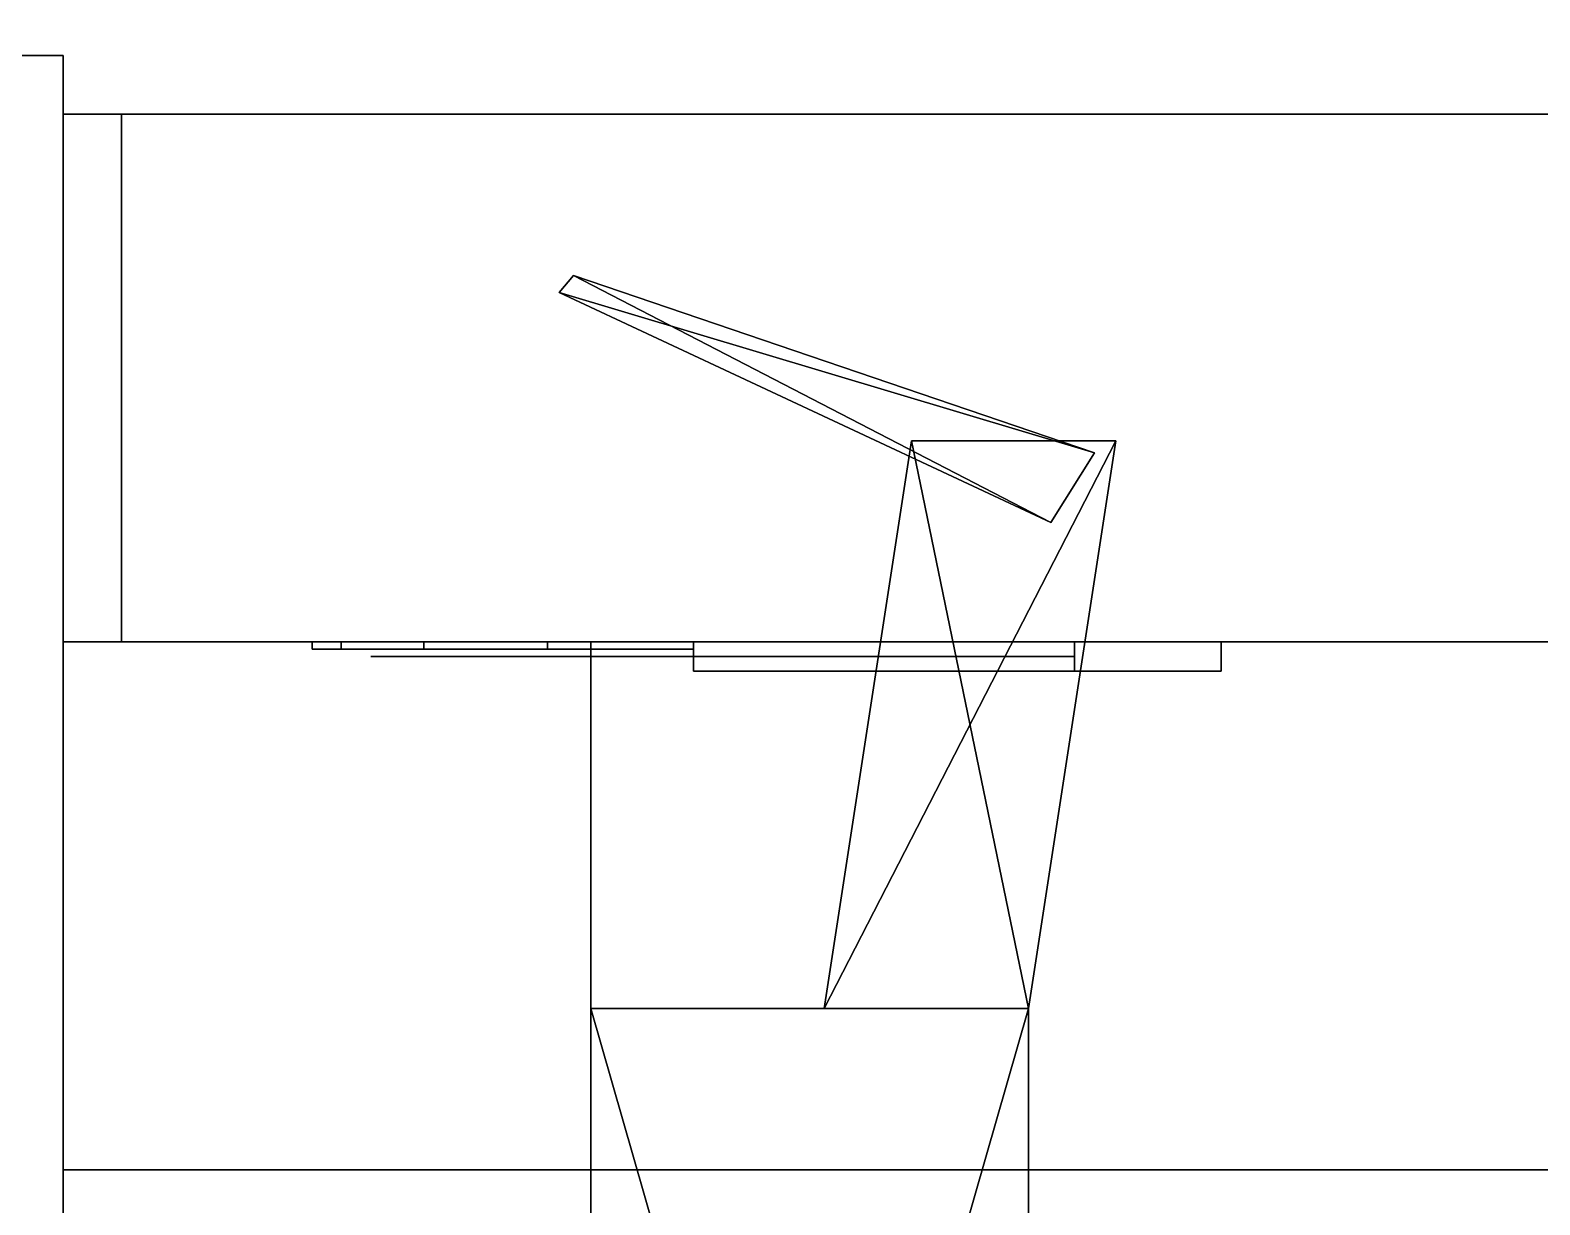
# Model space of a CAD drawing. Extents: x -100 to 4856, y -100 to 4830.
# Drawn here: x 1021.4 to 1072.9, y 560.8 to 600.9 of the extents above; entities that cross this region are included whole.
import ezdxf

# ---------------------------------------------------------------- set-up
doc = ezdxf.new("R2010")
doc.units = 0
for name, color, linetype in [('LAYER0', 7, 'CONTINUOUS'), ('LAYER1159', 28, 'CONTINUOUS'), ('LAYER1160', 253, 'CONTINUOUS'), ('LAYER1161', 28, 'CONTINUOUS'), ('LAYER1162', 253, 'CONTINUOUS'), ('LAYER1163', 28, 'CONTINUOUS'), ('LAYER1164', 253, 'CONTINUOUS'), ('LAYER1165', 28, 'CONTINUOUS'), ('LAYER1166', 253, 'CONTINUOUS'), ('LAYER1167', 28, 'CONTINUOUS'), ('LAYER1168', 253, 'CONTINUOUS'), ('LAYER1169', 9, 'CONTINUOUS'), ('LAYER1223', 9, 'CONTINUOUS'), ('LAYER831', 9, 'CONTINUOUS'), ('LAYER832', 9, 'CONTINUOUS'), ('LAYER840', 7, 'CONTINUOUS'), ('LAYER844', 7, 'CONTINUOUS'), ('LAYER851', 7, 'CONTINUOUS')]:
    doc.layers.add(name, color=color, linetype=linetype)

msp = doc.modelspace()

# ---------------------------------------------------------------- linework, layer by layer
at = {"layer": 'LAYER0', "invisible_edges": 1}
for points in [[(4856, 4830, -5), (-100, -100, -5), (-100, 4830, -5), (4856, 4830, -5)], [(-100, -100, -5), (4856, 4830, -5), (4856, -100, -5), (-100, -100, -5)], [(4856, -100), (-100, 4830), (-100, -100), (4856, -100)], [(-100, 4830), (4856, -100), (4856, 4830), (-100, 4830)]]:
    msp.add_3dface(points, dxfattribs=at)
at = {"layer": 'LAYER1159'}
for points, invisible_edges in [([(1031.99, 579.75, 178.0251), (1031, 579.75, 183), (1033, 579.75, 183), (1033, 579.75, 177.5)], 10), ([(1031, 579.75, 183), (1031.99, 579.75, 187.9749), (1033, 579.75, 188.5), (1033, 579.75, 183)], 10), ([(1034.808, 579.75, 173.8076), (1031.99, 579.75, 178.0251), (1033, 579.75, 177.5), (1036.5, 579.75, 177.5)], 10), ([(1031.99, 579.75, 187.9749), (1034.808, 579.75, 192.1924), (1036.5, 579.75, 188.5), (1033, 579.75, 188.5)], 10), ([(1039.025, 579.75, 170.9896), (1034.808, 579.75, 173.8076), (1036.5, 579.75, 177.5), (1040, 579.75, 177.5)], 10), ([(1034.808, 579.75, 192.1924), (1039.025, 579.75, 195.0104), (1040, 579.75, 188.5), (1036.5, 579.75, 188.5)], 10), ([(1044, 579.75, 170), (1039.025, 579.75, 170.9896), (1040, 579.75, 177.5), (1044, 579.75, 174)], 2), ([(1039.025, 579.75, 195.0104), (1044, 579.75, 196), (1044, 579.75, 192), (1040, 579.75, 188.5)], 8), ([(1033, 579.5, 188.5), (1033, 579.5, 177.5), (1040, 579.5, 177.5), (1039.791, 579.5, 188.3167)], 4), ([(1039.791, 579.5, 188.3167), (1040, 579.5, 177.5), (1044, 579.5, 174), (1044, 579.5, 192)], 5), ([(1044, 579.5, 192), (1044, 579.5, 174), (1057, 579.5, 174), (1057, 579.5, 192)], 1), ([(1062, 579, 162), (1057, 579, 174), (1044, 579, 174), (1044, 579, 162)], 1), ([(1062, 579, 204), (1057, 579, 192), (1044, 579, 192), (1044, 579, 204)], 1), ([(1062, 579, 204), (1062, 579, 162), (1057, 579, 174), (1057, 579, 192)], 10)]:
    msp.add_3dface(points, dxfattribs=dict(at, invisible_edges=invisible_edges))
for points in [[(1044, 580, 174), (1044, 580, 162), (1044, 580, 174)], [(1044, 580, 192), (1044, 580, 204), (1044, 580, 192)], [(1057, 579, 174), (1057, 580, 174), (1044, 580, 174), (1044, 579, 174)], [(1044, 579, 174), (1044, 580, 174), (1044, 580, 162), (1044, 579, 162)], [(1044, 579, 162), (1044, 580, 162), (1062, 580, 162), (1062, 579, 162)], [(1057, 579, 192), (1057, 580, 192), (1044, 580, 192), (1044, 579, 192)], [(1044, 579, 192), (1044, 580, 192), (1044, 580, 204), (1044, 579, 204)], [(1044, 579, 204), (1044, 580, 204), (1062, 580, 204), (1062, 579, 204)], [(1062, 580, 162), (1044, 580, 162), (1044, 580, 204), (1062, 580, 204)], [(1057, 580, 174), (1057, 580, 192), (1057, 580, 174)], [(1057, 579, 174), (1057, 580, 174), (1057, 580, 192), (1057, 579, 192)], [(1062, 579, 204), (1062, 580, 204), (1062, 579, 204)], [(1062, 580, 162), (1062, 580, 204), (1062, 579, 204), (1062, 579, 162)], [(1062, 579, 162), (1044, 579, 162), (1044, 579, 162), (1062, 579, 162)], [(1062, 579, 204), (1044, 579, 204), (1044, 579, 204), (1062, 579, 204)]]:
    msp.add_3dface(points, dxfattribs=at)
at = {"layer": 'LAYER1160'}
for points in [[(1039.418, 591.9226, 177.3477), (1039.909, 592.5, 177.3477), (1056.192, 584.0754, 177.3477), (1039.418, 591.9226, 177.3477)], [(1039.418, 591.9226, 188.652), (1057.682, 586.4556, 188.652), (1039.909, 592.5, 188.652), (1039.418, 591.9226, 188.652)], [(1056.192, 584.0754, 177.3477), (1039.909, 592.5, 177.3477), (1057.682, 586.4556, 177.3477), (1056.192, 584.0754, 177.3477)], [(1039.909, 592.5, 177.3477), (1039.909, 592.5, 188.652), (1057.682, 586.4556, 177.3477), (1039.909, 592.5, 177.3477)], [(1057.682, 586.4556, 177.3477), (1039.909, 592.5, 188.652), (1057.682, 586.4556, 188.652), (1057.682, 586.4556, 177.3477)], [(1056.192, 584.0754, 188.652), (1057.682, 586.4556, 188.652), (1039.418, 591.9226, 188.652), (1056.192, 584.0754, 188.652)], [(1051.442, 586.8654, 176.2174), (1058.406, 586.8654, 176.2174), (1048.458, 567.5, 176.2174), (1051.442, 586.8654, 176.2174)], [(1048.458, 567.5, 176.2174), (1058.406, 586.8654, 176.2174), (1055.422, 567.5, 176.2174), (1048.458, 567.5, 176.2174)], [(1048.458, 567.5, 189.7826), (1055.422, 567.5, 189.7826), (1051.442, 586.8654, 189.7826), (1048.458, 567.5, 189.7826)], [(1051.442, 586.8654, 189.7826), (1055.422, 567.5, 189.7826), (1058.406, 586.8654, 189.7826), (1051.442, 586.8654, 189.7826)], [(1058.406, 586.8654, 176.2174), (1058.406, 586.8654, 189.7826), (1055.422, 567.5, 176.2174), (1058.406, 586.8654, 176.2174)], [(1055.422, 567.5, 176.2174), (1058.406, 586.8654, 189.7826), (1055.422, 567.5, 189.7826), (1055.422, 567.5, 176.2174)], [(1040.5, 567.5, 176.2174), (1055.422, 567.5, 176.2174), (1040.5, 515.5, 176.2174), (1040.5, 567.5, 176.2174)], [(1040.5, 515.5, 176.2174), (1055.422, 567.5, 176.2174), (1055.422, 515.5, 176.2174), (1040.5, 515.5, 176.2174)], [(1040.5, 515.5, 189.7826), (1055.422, 515.5, 189.7826), (1040.5, 567.5, 189.7826), (1040.5, 515.5, 189.7826)], [(1040.5, 567.5, 189.7826), (1055.422, 515.5, 189.7826), (1055.422, 567.5, 189.7826), (1040.5, 567.5, 189.7826)], [(1055.422, 567.5, 176.2174), (1055.422, 567.5, 189.7826), (1055.422, 515.5, 176.2174), (1055.422, 567.5, 176.2174)], [(1055.422, 515.5, 176.2174), (1055.422, 567.5, 189.7826), (1055.422, 515.5, 189.7826), (1055.422, 515.5, 176.2174)]]:
    msp.add_3dface(points, dxfattribs=at)
at = {"layer": 'LAYER1161'}
for points, invisible_edges in [([(1031.99, 579.75, 741.5251), (1031, 579.75, 746.5), (1033, 579.75, 746.5), (1033, 579.75, 741)], 10), ([(1031, 579.75, 746.5), (1031.99, 579.75, 751.4749), (1033, 579.75, 752), (1033, 579.75, 746.5)], 10), ([(1034.808, 579.75, 737.3076), (1031.99, 579.75, 741.5251), (1033, 579.75, 741), (1036.5, 579.75, 741)], 10), ([(1031.99, 579.75, 751.4749), (1034.808, 579.75, 755.6924), (1036.5, 579.75, 752), (1033, 579.75, 752)], 10), ([(1039.025, 579.75, 734.4896), (1034.808, 579.75, 737.3076), (1036.5, 579.75, 741), (1040, 579.75, 741)], 10), ([(1034.808, 579.75, 755.6924), (1039.025, 579.75, 758.5104), (1040, 579.75, 752), (1036.5, 579.75, 752)], 10), ([(1044, 579.75, 733.5), (1039.025, 579.75, 734.4896), (1040, 579.75, 741), (1044, 579.75, 737.5)], 2), ([(1039.025, 579.75, 758.5104), (1044, 579.75, 759.5), (1044, 579.75, 755.5), (1040, 579.75, 752)], 8), ([(1033, 579.5, 752), (1033, 579.5, 741), (1040, 579.5, 741), (1039.791, 579.5, 751.8167)], 4), ([(1039.791, 579.5, 751.8167), (1040, 579.5, 741), (1044, 579.5, 737.5), (1044, 579.5, 755.5)], 5), ([(1044, 579.5, 755.5), (1044, 579.5, 737.5), (1057, 579.5, 737.5), (1057, 579.5, 755.5)], 1), ([(1062, 579, 725.5), (1057, 579, 737.5), (1044, 579, 737.5), (1044, 579, 725.5)], 1), ([(1062, 579, 767.5), (1057, 579, 755.5), (1044, 579, 755.5), (1044, 579, 767.5)], 1), ([(1062, 579, 767.5), (1062, 579, 725.5), (1057, 579, 737.5), (1057, 579, 755.5)], 10)]:
    msp.add_3dface(points, dxfattribs=dict(at, invisible_edges=invisible_edges))
for points in [[(1044, 580, 737.5), (1044, 580, 725.5), (1044, 580, 737.5)], [(1044, 580, 755.5), (1044, 580, 767.5), (1044, 580, 755.5)], [(1057, 579, 737.5), (1057, 580, 737.5), (1044, 580, 737.5), (1044, 579, 737.5)], [(1044, 579, 737.5), (1044, 580, 737.5), (1044, 580, 725.5), (1044, 579, 725.5)], [(1044, 579, 725.5), (1044, 580, 725.5), (1062, 580, 725.5), (1062, 579, 725.5)], [(1057, 579, 755.5), (1057, 580, 755.5), (1044, 580, 755.5), (1044, 579, 755.5)], [(1044, 579, 755.5), (1044, 580, 755.5), (1044, 580, 767.5), (1044, 579, 767.5)], [(1044, 579, 767.5), (1044, 580, 767.5), (1062, 580, 767.5), (1062, 579, 767.5)], [(1062, 580, 725.5), (1044, 580, 725.5), (1044, 580, 767.5), (1062, 580, 767.5)], [(1057, 580, 737.5), (1057, 580, 755.5), (1057, 580, 737.5)], [(1057, 579, 737.5), (1057, 580, 737.5), (1057, 580, 755.5), (1057, 579, 755.5)], [(1062, 579, 767.5), (1062, 580, 767.5), (1062, 579, 767.5)], [(1062, 580, 725.5), (1062, 580, 767.5), (1062, 579, 767.5), (1062, 579, 725.5)], [(1062, 579, 725.5), (1044, 579, 725.5), (1044, 579, 725.5), (1062, 579, 725.5)], [(1062, 579, 767.5), (1044, 579, 767.5), (1044, 579, 767.5), (1062, 579, 767.5)]]:
    msp.add_3dface(points, dxfattribs=at)
at = {"layer": 'LAYER1162'}
for points in [[(1039.418, 591.9226, 740.8477), (1039.909, 592.5, 740.8477), (1056.192, 584.0754, 740.8477), (1039.418, 591.9226, 740.8477)], [(1039.418, 591.9226, 752.152), (1057.682, 586.4556, 752.152), (1039.909, 592.5, 752.152), (1039.418, 591.9226, 752.152)], [(1056.192, 584.0754, 740.8477), (1039.909, 592.5, 740.8477), (1057.682, 586.4556, 740.8477), (1056.192, 584.0754, 740.8477)], [(1039.909, 592.5, 740.8477), (1039.909, 592.5, 752.152), (1057.682, 586.4556, 740.8477), (1039.909, 592.5, 740.8477)], [(1057.682, 586.4556, 740.8477), (1039.909, 592.5, 752.152), (1057.682, 586.4556, 752.152), (1057.682, 586.4556, 740.8477)], [(1056.192, 584.0754, 752.152), (1057.682, 586.4556, 752.152), (1039.418, 591.9226, 752.152), (1056.192, 584.0754, 752.152)], [(1051.442, 586.8654, 739.7174), (1058.406, 586.8654, 739.7174), (1048.458, 567.5, 739.7174), (1051.442, 586.8654, 739.7174)], [(1048.458, 567.5, 739.7174), (1058.406, 586.8654, 739.7174), (1055.422, 567.5, 739.7174), (1048.458, 567.5, 739.7174)], [(1048.458, 567.5, 753.2826), (1055.422, 567.5, 753.2826), (1051.442, 586.8654, 753.2826), (1048.458, 567.5, 753.2826)], [(1051.442, 586.8654, 753.2826), (1055.422, 567.5, 753.2826), (1058.406, 586.8654, 753.2826), (1051.442, 586.8654, 753.2826)], [(1058.406, 586.8654, 739.7174), (1058.406, 586.8654, 753.2826), (1055.422, 567.5, 739.7174), (1058.406, 586.8654, 739.7174)], [(1055.422, 567.5, 739.7174), (1058.406, 586.8654, 753.2826), (1055.422, 567.5, 753.2826), (1055.422, 567.5, 739.7174)], [(1040.5, 567.5, 739.7174), (1055.422, 567.5, 739.7174), (1040.5, 515.5, 739.7174), (1040.5, 567.5, 739.7174)], [(1040.5, 515.5, 739.7174), (1055.422, 567.5, 739.7174), (1055.422, 515.5, 739.7174), (1040.5, 515.5, 739.7174)], [(1040.5, 515.5, 753.2826), (1055.422, 515.5, 753.2826), (1040.5, 567.5, 753.2826), (1040.5, 515.5, 753.2826)], [(1040.5, 567.5, 753.2826), (1055.422, 515.5, 753.2826), (1055.422, 567.5, 753.2826), (1040.5, 567.5, 753.2826)], [(1055.422, 567.5, 739.7174), (1055.422, 567.5, 753.2826), (1055.422, 515.5, 739.7174), (1055.422, 567.5, 739.7174)], [(1055.422, 515.5, 739.7174), (1055.422, 567.5, 753.2826), (1055.422, 515.5, 753.2826), (1055.422, 515.5, 739.7174)]]:
    msp.add_3dface(points, dxfattribs=at)
at = {"layer": 'LAYER1163'}
for points, invisible_edges in [([(1031.99, 579.75, 1305.025), (1031, 579.75, 1310), (1033, 579.75, 1310), (1033, 579.75, 1304.5)], 10), ([(1031, 579.75, 1310), (1031.99, 579.75, 1314.975), (1033, 579.75, 1315.5), (1033, 579.75, 1310)], 10), ([(1034.808, 579.75, 1300.808), (1031.99, 579.75, 1305.025), (1033, 579.75, 1304.5), (1036.5, 579.75, 1304.5)], 10), ([(1031.99, 579.75, 1314.975), (1034.808, 579.75, 1319.192), (1036.5, 579.75, 1315.5), (1033, 579.75, 1315.5)], 10), ([(1039.025, 579.75, 1297.99), (1034.808, 579.75, 1300.808), (1036.5, 579.75, 1304.5), (1040, 579.75, 1304.5)], 10), ([(1034.808, 579.75, 1319.192), (1039.025, 579.75, 1322.01), (1040, 579.75, 1315.5), (1036.5, 579.75, 1315.5)], 10), ([(1044, 579.75, 1297), (1039.025, 579.75, 1297.99), (1040, 579.75, 1304.5), (1044, 579.75, 1301)], 2), ([(1039.025, 579.75, 1322.01), (1044, 579.75, 1323), (1044, 579.75, 1319), (1040, 579.75, 1315.5)], 8), ([(1033, 579.5, 1315.5), (1033, 579.5, 1304.5), (1040, 579.5, 1304.5), (1039.791, 579.5, 1315.317)], 4), ([(1039.791, 579.5, 1315.317), (1040, 579.5, 1304.5), (1044, 579.5, 1301), (1044, 579.5, 1319)], 5), ([(1044, 579.5, 1319), (1044, 579.5, 1301), (1057, 579.5, 1301), (1057, 579.5, 1319)], 1), ([(1062, 579, 1289), (1057, 579, 1301), (1044, 579, 1301), (1044, 579, 1289)], 1), ([(1062, 579, 1331), (1057, 579, 1319), (1044, 579, 1319), (1044, 579, 1331)], 1), ([(1062, 579, 1331), (1062, 579, 1289), (1057, 579, 1301), (1057, 579, 1319)], 10)]:
    msp.add_3dface(points, dxfattribs=dict(at, invisible_edges=invisible_edges))
for points in [[(1044, 580, 1301), (1044, 580, 1289), (1044, 580, 1301)], [(1044, 580, 1319), (1044, 580, 1331), (1044, 580, 1319)], [(1057, 579, 1301), (1057, 580, 1301), (1044, 580, 1301), (1044, 579, 1301)], [(1044, 579, 1301), (1044, 580, 1301), (1044, 580, 1289), (1044, 579, 1289)], [(1044, 579, 1289), (1044, 580, 1289), (1062, 580, 1289), (1062, 579, 1289)], [(1057, 579, 1319), (1057, 580, 1319), (1044, 580, 1319), (1044, 579, 1319)], [(1044, 579, 1319), (1044, 580, 1319), (1044, 580, 1331), (1044, 579, 1331)], [(1044, 579, 1331), (1044, 580, 1331), (1062, 580, 1331), (1062, 579, 1331)], [(1062, 580, 1289), (1044, 580, 1289), (1044, 580, 1331), (1062, 580, 1331)], [(1057, 580, 1301), (1057, 580, 1319), (1057, 580, 1301)], [(1057, 579, 1301), (1057, 580, 1301), (1057, 580, 1319), (1057, 579, 1319)], [(1062, 579, 1331), (1062, 580, 1331), (1062, 579, 1331)], [(1062, 580, 1289), (1062, 580, 1331), (1062, 579, 1331), (1062, 579, 1289)], [(1062, 579, 1289), (1044, 579, 1289), (1044, 579, 1289), (1062, 579, 1289)], [(1062, 579, 1331), (1044, 579, 1331), (1044, 579, 1331), (1062, 579, 1331)]]:
    msp.add_3dface(points, dxfattribs=at)
at = {"layer": 'LAYER1164'}
for points in [[(1039.418, 591.9226, 1304.348), (1039.909, 592.5, 1304.348), (1056.192, 584.0754, 1304.348), (1039.418, 591.9226, 1304.348)], [(1039.418, 591.9226, 1315.652), (1057.682, 586.4556, 1315.652), (1039.909, 592.5, 1315.652), (1039.418, 591.9226, 1315.652)], [(1056.192, 584.0754, 1304.348), (1039.909, 592.5, 1304.348), (1057.682, 586.4556, 1304.348), (1056.192, 584.0754, 1304.348)], [(1039.909, 592.5, 1304.348), (1039.909, 592.5, 1315.652), (1057.682, 586.4556, 1304.348), (1039.909, 592.5, 1304.348)], [(1057.682, 586.4556, 1304.348), (1039.909, 592.5, 1315.652), (1057.682, 586.4556, 1315.652), (1057.682, 586.4556, 1304.348)], [(1056.192, 584.0754, 1315.652), (1057.682, 586.4556, 1315.652), (1039.418, 591.9226, 1315.652), (1056.192, 584.0754, 1315.652)], [(1051.442, 586.8654, 1303.217), (1058.406, 586.8654, 1303.217), (1048.458, 567.5, 1303.217), (1051.442, 586.8654, 1303.217)], [(1048.458, 567.5, 1303.217), (1058.406, 586.8654, 1303.217), (1055.422, 567.5, 1303.217), (1048.458, 567.5, 1303.217)], [(1048.458, 567.5, 1316.783), (1055.422, 567.5, 1316.783), (1051.442, 586.8654, 1316.783), (1048.458, 567.5, 1316.783)], [(1051.442, 586.8654, 1316.783), (1055.422, 567.5, 1316.783), (1058.406, 586.8654, 1316.783), (1051.442, 586.8654, 1316.783)], [(1058.406, 586.8654, 1303.217), (1058.406, 586.8654, 1316.783), (1055.422, 567.5, 1303.217), (1058.406, 586.8654, 1303.217)], [(1055.422, 567.5, 1303.217), (1058.406, 586.8654, 1316.783), (1055.422, 567.5, 1316.783), (1055.422, 567.5, 1303.217)], [(1040.5, 567.5, 1303.217), (1055.422, 567.5, 1303.217), (1040.5, 515.5, 1303.217), (1040.5, 567.5, 1303.217)], [(1040.5, 515.5, 1303.217), (1055.422, 567.5, 1303.217), (1055.422, 515.5, 1303.217), (1040.5, 515.5, 1303.217)], [(1040.5, 515.5, 1316.783), (1055.422, 515.5, 1316.783), (1040.5, 567.5, 1316.783), (1040.5, 515.5, 1316.783)], [(1040.5, 567.5, 1316.783), (1055.422, 515.5, 1316.783), (1055.422, 567.5, 1316.783), (1040.5, 567.5, 1316.783)], [(1055.422, 567.5, 1303.217), (1055.422, 567.5, 1316.783), (1055.422, 515.5, 1303.217), (1055.422, 567.5, 1303.217)], [(1055.422, 515.5, 1303.217), (1055.422, 567.5, 1316.783), (1055.422, 515.5, 1316.783), (1055.422, 515.5, 1303.217)]]:
    msp.add_3dface(points, dxfattribs=at)
at = {"layer": 'LAYER1165'}
for points, invisible_edges in [([(1031.99, 579.75, 1868.525), (1031, 579.75, 1873.5), (1033, 579.75, 1873.5), (1033, 579.75, 1868)], 10), ([(1031, 579.75, 1873.5), (1031.99, 579.75, 1878.475), (1033, 579.75, 1879), (1033, 579.75, 1873.5)], 10), ([(1034.808, 579.75, 1864.308), (1031.99, 579.75, 1868.525), (1033, 579.75, 1868), (1036.5, 579.75, 1868)], 10), ([(1031.99, 579.75, 1878.475), (1034.808, 579.75, 1882.692), (1036.5, 579.75, 1879), (1033, 579.75, 1879)], 10), ([(1039.025, 579.75, 1861.49), (1034.808, 579.75, 1864.308), (1036.5, 579.75, 1868), (1040, 579.75, 1868)], 10), ([(1034.808, 579.75, 1882.692), (1039.025, 579.75, 1885.51), (1040, 579.75, 1879), (1036.5, 579.75, 1879)], 10), ([(1044, 579.75, 1860.5), (1039.025, 579.75, 1861.49), (1040, 579.75, 1868), (1044, 579.75, 1864.5)], 2), ([(1039.025, 579.75, 1885.51), (1044, 579.75, 1886.5), (1044, 579.75, 1882.5), (1040, 579.75, 1879)], 8), ([(1033, 579.5, 1879), (1033, 579.5, 1868), (1040, 579.5, 1868), (1039.791, 579.5, 1878.817)], 4), ([(1039.791, 579.5, 1878.817), (1040, 579.5, 1868), (1044, 579.5, 1864.5), (1044, 579.5, 1882.5)], 5), ([(1044, 579.5, 1882.5), (1044, 579.5, 1864.5), (1057, 579.5, 1864.5), (1057, 579.5, 1882.5)], 1), ([(1062, 579, 1852.5), (1057, 579, 1864.5), (1044, 579, 1864.5), (1044, 579, 1852.5)], 1), ([(1062, 579, 1894.5), (1057, 579, 1882.5), (1044, 579, 1882.5), (1044, 579, 1894.5)], 1), ([(1062, 579, 1894.5), (1062, 579, 1852.5), (1057, 579, 1864.5), (1057, 579, 1882.5)], 10)]:
    msp.add_3dface(points, dxfattribs=dict(at, invisible_edges=invisible_edges))
for points in [[(1044, 580, 1864.5), (1044, 580, 1852.5), (1044, 580, 1864.5)], [(1044, 580, 1882.5), (1044, 580, 1894.5), (1044, 580, 1882.5)], [(1057, 579, 1864.5), (1057, 580, 1864.5), (1044, 580, 1864.5), (1044, 579, 1864.5)], [(1044, 579, 1864.5), (1044, 580, 1864.5), (1044, 580, 1852.5), (1044, 579, 1852.5)], [(1044, 579, 1852.5), (1044, 580, 1852.5), (1062, 580, 1852.5), (1062, 579, 1852.5)], [(1057, 579, 1882.5), (1057, 580, 1882.5), (1044, 580, 1882.5), (1044, 579, 1882.5)], [(1044, 579, 1882.5), (1044, 580, 1882.5), (1044, 580, 1894.5), (1044, 579, 1894.5)], [(1044, 579, 1894.5), (1044, 580, 1894.5), (1062, 580, 1894.5), (1062, 579, 1894.5)], [(1062, 580, 1852.5), (1044, 580, 1852.5), (1044, 580, 1894.5), (1062, 580, 1894.5)], [(1057, 580, 1864.5), (1057, 580, 1882.5), (1057, 580, 1864.5)], [(1057, 579, 1864.5), (1057, 580, 1864.5), (1057, 580, 1882.5), (1057, 579, 1882.5)], [(1062, 579, 1894.5), (1062, 580, 1894.5), (1062, 579, 1894.5)], [(1062, 580, 1852.5), (1062, 580, 1894.5), (1062, 579, 1894.5), (1062, 579, 1852.5)], [(1062, 579, 1852.5), (1044, 579, 1852.5), (1044, 579, 1852.5), (1062, 579, 1852.5)], [(1062, 579, 1894.5), (1044, 579, 1894.5), (1044, 579, 1894.5), (1062, 579, 1894.5)]]:
    msp.add_3dface(points, dxfattribs=at)
at = {"layer": 'LAYER1166'}
for points in [[(1039.418, 591.9226, 1867.848), (1039.909, 592.5, 1867.848), (1056.192, 584.0754, 1867.848), (1039.418, 591.9226, 1867.848)], [(1039.418, 591.9226, 1879.152), (1057.682, 586.4556, 1879.152), (1039.909, 592.5, 1879.152), (1039.418, 591.9226, 1879.152)], [(1056.192, 584.0754, 1867.848), (1039.909, 592.5, 1867.848), (1057.682, 586.4556, 1867.848), (1056.192, 584.0754, 1867.848)], [(1039.909, 592.5, 1867.848), (1039.909, 592.5, 1879.152), (1057.682, 586.4556, 1867.848), (1039.909, 592.5, 1867.848)], [(1057.682, 586.4556, 1867.848), (1039.909, 592.5, 1879.152), (1057.682, 586.4556, 1879.152), (1057.682, 586.4556, 1867.848)], [(1056.192, 584.0754, 1879.152), (1057.682, 586.4556, 1879.152), (1039.418, 591.9226, 1879.152), (1056.192, 584.0754, 1879.152)], [(1051.442, 586.8654, 1866.717), (1058.406, 586.8654, 1866.717), (1048.458, 567.5, 1866.717), (1051.442, 586.8654, 1866.717)], [(1048.458, 567.5, 1866.717), (1058.406, 586.8654, 1866.717), (1055.422, 567.5, 1866.717), (1048.458, 567.5, 1866.717)], [(1048.458, 567.5, 1880.283), (1055.422, 567.5, 1880.283), (1051.442, 586.8654, 1880.283), (1048.458, 567.5, 1880.283)], [(1051.442, 586.8654, 1880.283), (1055.422, 567.5, 1880.283), (1058.406, 586.8654, 1880.283), (1051.442, 586.8654, 1880.283)], [(1058.406, 586.8654, 1866.717), (1058.406, 586.8654, 1880.283), (1055.422, 567.5, 1866.717), (1058.406, 586.8654, 1866.717)], [(1055.422, 567.5, 1866.717), (1058.406, 586.8654, 1880.283), (1055.422, 567.5, 1880.283), (1055.422, 567.5, 1866.717)], [(1040.5, 567.5, 1866.717), (1055.422, 567.5, 1866.717), (1040.5, 515.5, 1866.717), (1040.5, 567.5, 1866.717)], [(1040.5, 515.5, 1866.717), (1055.422, 567.5, 1866.717), (1055.422, 515.5, 1866.717), (1040.5, 515.5, 1866.717)], [(1040.5, 515.5, 1880.283), (1055.422, 515.5, 1880.283), (1040.5, 567.5, 1880.283), (1040.5, 515.5, 1880.283)], [(1040.5, 567.5, 1880.283), (1055.422, 515.5, 1880.283), (1055.422, 567.5, 1880.283), (1040.5, 567.5, 1880.283)], [(1055.422, 567.5, 1866.717), (1055.422, 567.5, 1880.283), (1055.422, 515.5, 1866.717), (1055.422, 567.5, 1866.717)], [(1055.422, 515.5, 1866.717), (1055.422, 567.5, 1880.283), (1055.422, 515.5, 1880.283), (1055.422, 515.5, 1866.717)]]:
    msp.add_3dface(points, dxfattribs=at)
at = {"layer": 'LAYER1167'}
for points, invisible_edges in [([(1031.99, 579.75, 2432.025), (1031, 579.75, 2437), (1033, 579.75, 2437), (1033, 579.75, 2431.5)], 10), ([(1031, 579.75, 2437), (1031.99, 579.75, 2441.975), (1033, 579.75, 2442.5), (1033, 579.75, 2437)], 10), ([(1034.808, 579.75, 2427.808), (1031.99, 579.75, 2432.025), (1033, 579.75, 2431.5), (1036.5, 579.75, 2431.5)], 10), ([(1031.99, 579.75, 2441.975), (1034.808, 579.75, 2446.192), (1036.5, 579.75, 2442.5), (1033, 579.75, 2442.5)], 10), ([(1039.025, 579.75, 2424.99), (1034.808, 579.75, 2427.808), (1036.5, 579.75, 2431.5), (1040, 579.75, 2431.5)], 10), ([(1034.808, 579.75, 2446.192), (1039.025, 579.75, 2449.01), (1040, 579.75, 2442.5), (1036.5, 579.75, 2442.5)], 10), ([(1044, 579.75, 2424), (1039.025, 579.75, 2424.99), (1040, 579.75, 2431.5), (1044, 579.75, 2428)], 2), ([(1039.025, 579.75, 2449.01), (1044, 579.75, 2450), (1044, 579.75, 2446), (1040, 579.75, 2442.5)], 8), ([(1033, 579.5, 2442.5), (1033, 579.5, 2431.5), (1040, 579.5, 2431.5), (1039.791, 579.5, 2442.317)], 4), ([(1039.791, 579.5, 2442.317), (1040, 579.5, 2431.5), (1044, 579.5, 2428), (1044, 579.5, 2446)], 5), ([(1044, 579.5, 2446), (1044, 579.5, 2428), (1057, 579.5, 2428), (1057, 579.5, 2446)], 1), ([(1062, 579, 2416), (1057, 579, 2428), (1044, 579, 2428), (1044, 579, 2416)], 1), ([(1062, 579, 2458), (1057, 579, 2446), (1044, 579, 2446), (1044, 579, 2458)], 1), ([(1062, 579, 2458), (1062, 579, 2416), (1057, 579, 2428), (1057, 579, 2446)], 10)]:
    msp.add_3dface(points, dxfattribs=dict(at, invisible_edges=invisible_edges))
for points in [[(1044, 580, 2428), (1044, 580, 2416), (1044, 580, 2428)], [(1044, 580, 2446), (1044, 580, 2458), (1044, 580, 2446)], [(1057, 579, 2428), (1057, 580, 2428), (1044, 580, 2428), (1044, 579, 2428)], [(1044, 579, 2428), (1044, 580, 2428), (1044, 580, 2416), (1044, 579, 2416)], [(1044, 579, 2416), (1044, 580, 2416), (1062, 580, 2416), (1062, 579, 2416)], [(1057, 579, 2446), (1057, 580, 2446), (1044, 580, 2446), (1044, 579, 2446)], [(1044, 579, 2446), (1044, 580, 2446), (1044, 580, 2458), (1044, 579, 2458)], [(1044, 579, 2458), (1044, 580, 2458), (1062, 580, 2458), (1062, 579, 2458)], [(1062, 580, 2416), (1044, 580, 2416), (1044, 580, 2458), (1062, 580, 2458)], [(1057, 580, 2428), (1057, 580, 2446), (1057, 580, 2428)], [(1057, 579, 2428), (1057, 580, 2428), (1057, 580, 2446), (1057, 579, 2446)], [(1062, 579, 2458), (1062, 580, 2458), (1062, 579, 2458)], [(1062, 580, 2416), (1062, 580, 2458), (1062, 579, 2458), (1062, 579, 2416)], [(1062, 579, 2416), (1044, 579, 2416), (1044, 579, 2416), (1062, 579, 2416)], [(1062, 579, 2458), (1044, 579, 2458), (1044, 579, 2458), (1062, 579, 2458)]]:
    msp.add_3dface(points, dxfattribs=at)
at = {"layer": 'LAYER1168'}
for points in [[(1039.418, 591.9226, 2431.348), (1039.909, 592.5, 2431.348), (1056.192, 584.0754, 2431.348), (1039.418, 591.9226, 2431.348)], [(1039.418, 591.9226, 2442.652), (1057.682, 586.4556, 2442.652), (1039.909, 592.5, 2442.652), (1039.418, 591.9226, 2442.652)], [(1056.192, 584.0754, 2431.348), (1039.909, 592.5, 2431.348), (1057.682, 586.4556, 2431.348), (1056.192, 584.0754, 2431.348)], [(1039.909, 592.5, 2431.348), (1039.909, 592.5, 2442.652), (1057.682, 586.4556, 2431.348), (1039.909, 592.5, 2431.348)], [(1057.682, 586.4556, 2431.348), (1039.909, 592.5, 2442.652), (1057.682, 586.4556, 2442.652), (1057.682, 586.4556, 2431.348)], [(1056.192, 584.0754, 2442.652), (1057.682, 586.4556, 2442.652), (1039.418, 591.9226, 2442.652), (1056.192, 584.0754, 2442.652)], [(1051.442, 586.8654, 2430.217), (1058.406, 586.8654, 2430.217), (1048.458, 567.5, 2430.217), (1051.442, 586.8654, 2430.217)], [(1048.458, 567.5, 2430.217), (1058.406, 586.8654, 2430.217), (1055.422, 567.5, 2430.217), (1048.458, 567.5, 2430.217)], [(1048.458, 567.5, 2443.783), (1055.422, 567.5, 2443.783), (1051.442, 586.8654, 2443.783), (1048.458, 567.5, 2443.783)], [(1051.442, 586.8654, 2443.783), (1055.422, 567.5, 2443.783), (1058.406, 586.8654, 2443.783), (1051.442, 586.8654, 2443.783)], [(1058.406, 586.8654, 2430.217), (1058.406, 586.8654, 2443.783), (1055.422, 567.5, 2430.217), (1058.406, 586.8654, 2430.217)], [(1055.422, 567.5, 2430.217), (1058.406, 586.8654, 2443.783), (1055.422, 567.5, 2443.783), (1055.422, 567.5, 2430.217)], [(1040.5, 567.5, 2430.217), (1055.422, 567.5, 2430.217), (1040.5, 515.5, 2430.217), (1040.5, 567.5, 2430.217)], [(1040.5, 515.5, 2430.217), (1055.422, 567.5, 2430.217), (1055.422, 515.5, 2430.217), (1040.5, 515.5, 2430.217)], [(1040.5, 515.5, 2443.783), (1055.422, 515.5, 2443.783), (1040.5, 567.5, 2443.783), (1040.5, 515.5, 2443.783)], [(1040.5, 567.5, 2443.783), (1055.422, 515.5, 2443.783), (1055.422, 567.5, 2443.783), (1040.5, 567.5, 2443.783)], [(1055.422, 567.5, 2430.217), (1055.422, 567.5, 2443.783), (1055.422, 515.5, 2430.217), (1055.422, 567.5, 2430.217)], [(1055.422, 515.5, 2430.217), (1055.422, 567.5, 2443.783), (1055.422, 515.5, 2443.783), (1055.422, 515.5, 2430.217)]]:
    msp.add_3dface(points, dxfattribs=at)
at = {"layer": 'LAYER1169', "invisible_edges": 1}
for points in [[(1431, 598, 83), (1024.5, 580, 83), (1024.5, 598, 83), (1431, 598, 83)], [(1024.5, 580, 83), (1431, 598, 83), (1431, 580, 83), (1024.5, 580, 83)], [(1024.5, 598, 2537), (1024.5, 580, 83), (1024.5, 580, 2537), (1024.5, 598, 2537)], [(1024.5, 580, 83), (1024.5, 598, 2537), (1024.5, 598, 83), (1024.5, 580, 83)], [(1431, 580, 2537), (1024.5, 598, 2537), (1024.5, 580, 2537), (1431, 580, 2537)], [(1024.5, 598, 2537), (1431, 580, 2537), (1431, 598, 2537), (1024.5, 598, 2537)], [(1024.5, 598, 2537), (1431, 598, 83), (1024.5, 598, 83), (1024.5, 598, 2537)], [(1431, 598, 83), (1024.5, 598, 2537), (1431, 598, 2537), (1431, 598, 83)], [(1431, 580, 2537), (1024.5, 580, 83), (1431, 580, 83), (1431, 580, 2537)], [(1024.5, 580, 83), (1431, 580, 2537), (1024.5, 580, 2537), (1024.5, 580, 83)]]:
    msp.add_3dface(points, dxfattribs=at)
at = {"layer": 'LAYER1223', "invisible_edges": 1}
for points in [[(3450.5, 598, 80), (1022.5, 598), (1022.5, 598, 80), (3450.5, 598, 80)], [(1022.5, 598), (3450.5, 598, 80), (3450.5, 598), (1022.5, 598)], [(1022.5, 580, 80), (1022.5, 598), (1022.5, 580), (1022.5, 580, 80)], [(1022.5, 598), (1022.5, 580, 80), (1022.5, 598, 80), (1022.5, 598)], [(3450.5, 580), (1022.5, 598), (3450.5, 598), (3450.5, 580)], [(1022.5, 598), (3450.5, 580), (1022.5, 580), (1022.5, 598)], [(1022.5, 580, 80), (3450.5, 598, 80), (1022.5, 598, 80), (1022.5, 580, 80)], [(3450.5, 598, 80), (1022.5, 580, 80), (3450.5, 580, 80), (3450.5, 598, 80)], [(3450.5, 580), (1022.5, 580, 80), (1022.5, 580), (3450.5, 580)], [(1022.5, 580, 80), (3450.5, 580), (3450.5, 580, 80), (1022.5, 580, 80)]]:
    msp.add_3dface(points, dxfattribs=at)
at = {"layer": 'LAYER831', "invisible_edges": 1}
for points in [[(1022.5, 500), (1004.5, 600), (1022.5, 600), (1022.5, 500)], [(1004.5, 600), (1022.5, 500), (1004.5, 500), (1004.5, 600)], [(1022.5, 600, 2645), (1004.5, 600), (1004.5, 600, 2645), (1022.5, 600, 2645)], [(1004.5, 600), (1022.5, 600, 2645), (1022.5, 600), (1004.5, 600)], [(1004.5, 500, 2645), (1022.5, 600, 2645), (1004.5, 600, 2645), (1004.5, 500, 2645)], [(1022.5, 600, 2645), (1004.5, 500, 2645), (1022.5, 500, 2645), (1022.5, 600, 2645)], [(1022.5, 600, 2645), (1022.5, 500), (1022.5, 600), (1022.5, 600, 2645)], [(1022.5, 500), (1022.5, 600, 2645), (1022.5, 500, 2645), (1022.5, 500)]]:
    msp.add_3dface(points, dxfattribs=at)
at = {"layer": 'LAYER832', "invisible_edges": 1}
for points in [[(3446.5, 580, 2640), (1022.5, 580, 2540), (1022.5, 580, 2640), (3446.5, 580, 2640)], [(1022.5, 580, 2540), (3446.5, 580, 2640), (3446.5, 580, 2540), (1022.5, 580, 2540)], [(1022.5, 562, 2640), (1022.5, 580, 2540), (1022.5, 562, 2540), (1022.5, 562, 2640)], [(1022.5, 580, 2540), (1022.5, 562, 2640), (1022.5, 580, 2640), (1022.5, 580, 2540)], [(3446.5, 562, 2540), (1022.5, 580, 2540), (3446.5, 580, 2540), (3446.5, 562, 2540)], [(1022.5, 580, 2540), (3446.5, 562, 2540), (1022.5, 562, 2540), (1022.5, 580, 2540)], [(1022.5, 562, 2640), (3446.5, 580, 2640), (1022.5, 580, 2640), (1022.5, 562, 2640)], [(3446.5, 580, 2640), (1022.5, 562, 2640), (3446.5, 562, 2640), (3446.5, 580, 2640)], [(3446.5, 562, 2540), (1022.5, 562, 2640), (1022.5, 562, 2540), (3446.5, 562, 2540)], [(1022.5, 562, 2640), (3446.5, 562, 2540), (3446.5, 562, 2640), (1022.5, 562, 2640)]]:
    msp.add_3dface(points, dxfattribs=at)
at = {"layer": 'LAYER840', "invisible_edges": 1}
for points in [[(1040.5, 20), (1022.5, 580), (1040.5, 580), (1040.5, 20)], [(1022.5, 580), (1040.5, 20), (1022.5, 20), (1022.5, 580)], [(1022.5, 580), (1040.5, 580, 2540), (1040.5, 580), (1022.5, 580)], [(1040.5, 580, 2540), (1022.5, 580), (1022.5, 580, 2540), (1040.5, 580, 2540)], [(1022.5, 20, 2540), (1040.5, 580, 2540), (1022.5, 580, 2540), (1022.5, 20, 2540)], [(1040.5, 580, 2540), (1022.5, 20, 2540), (1040.5, 20, 2540), (1040.5, 580, 2540)], [(1022.5, 580), (1022.5, 20, 2540), (1022.5, 580, 2540), (1022.5, 580)], [(1022.5, 20, 2540), (1022.5, 580), (1022.5, 20), (1022.5, 20, 2540)], [(1040.5, 20), (1040.5, 580, 2540), (1040.5, 20, 2540), (1040.5, 20)], [(1040.5, 580, 2540), (1040.5, 20), (1040.5, 580), (1040.5, 580, 2540)]]:
    msp.add_3dface(points, dxfattribs=at)
at = {"layer": 'LAYER844', "invisible_edges": 1}
for points in [[(1040.5, 20, 80), (1824.5, 580, 80), (1824.5, 20, 80), (1040.5, 20, 80)], [(1824.5, 580, 80), (1040.5, 20, 80), (1040.5, 580, 80), (1824.5, 580, 80)], [(1040.5, 580, 98), (1824.5, 580, 80), (1040.5, 580, 80), (1040.5, 580, 98)], [(1824.5, 580, 80), (1040.5, 580, 98), (1824.5, 580, 98), (1824.5, 580, 80)], [(1040.5, 20, 80), (1040.5, 580, 98), (1040.5, 580, 80), (1040.5, 20, 80)], [(1040.5, 580, 98), (1040.5, 20, 80), (1040.5, 20, 98), (1040.5, 580, 98)], [(1040.5, 580, 98), (1824.5, 20, 98), (1824.5, 580, 98), (1040.5, 580, 98)], [(1824.5, 20, 98), (1040.5, 580, 98), (1040.5, 20, 98), (1824.5, 20, 98)]]:
    msp.add_3dface(points, dxfattribs=at)
at = {"layer": 'LAYER851', "invisible_edges": 1}
for points in [[(1824.5, 20, 2539), (1040.5, 580, 2539), (1040.5, 20, 2539), (1824.5, 20, 2539)], [(1040.5, 580, 2539), (1824.5, 20, 2539), (1824.5, 580, 2539), (1040.5, 580, 2539)], [(1824.5, 580, 2521), (1040.5, 580, 2539), (1824.5, 580, 2539), (1824.5, 580, 2521)], [(1040.5, 580, 2539), (1824.5, 580, 2521), (1040.5, 580, 2521), (1040.5, 580, 2539)], [(1040.5, 20, 2521), (1040.5, 580, 2539), (1040.5, 580, 2521), (1040.5, 20, 2521)], [(1040.5, 580, 2539), (1040.5, 20, 2521), (1040.5, 20, 2539), (1040.5, 580, 2539)], [(1824.5, 580, 2521), (1040.5, 20, 2521), (1040.5, 580, 2521), (1824.5, 580, 2521)], [(1040.5, 20, 2521), (1824.5, 580, 2521), (1824.5, 20, 2521), (1040.5, 20, 2521)]]:
    msp.add_3dface(points, dxfattribs=at)

# ---------------------------------------------------------------- meshes
at = {"layer": 'LAYER1159'}
mesh = msp.add_polymesh((2, 9), dxfattribs=at)
for k, corner in enumerate([(1044, 579.75, 170), (1039.025, 579.75, 170.9896), (1034.808, 579.75, 173.8076), (1031.99, 579.75, 178.0251), (1031, 579.75, 183), (1031.99, 579.75, 187.9749), (1034.808, 579.75, 192.1924), (1039.025, 579.75, 195.0104), (1044, 579.75, 196), (1044, 580, 170), (1039.025, 580, 170.9896), (1034.808, 580, 173.8076), (1031.99, 580, 178.0251), (1031, 580, 183), (1031.99, 580, 187.9749), (1034.808, 580, 192.1924), (1039.025, 580, 195.0104), (1044, 580, 196)]):
    mesh.set_mesh_vertex(divmod(k, 9), corner)
at = {"layer": 'LAYER1161'}
mesh = msp.add_polymesh((2, 9), dxfattribs=at)
for k, corner in enumerate([(1044, 579.75, 733.5), (1039.025, 579.75, 734.4896), (1034.808, 579.75, 737.3076), (1031.99, 579.75, 741.5251), (1031, 579.75, 746.5), (1031.99, 579.75, 751.4749), (1034.808, 579.75, 755.6924), (1039.025, 579.75, 758.5104), (1044, 579.75, 759.5), (1044, 580, 733.5), (1039.025, 580, 734.4896), (1034.808, 580, 737.3076), (1031.99, 580, 741.5251), (1031, 580, 746.5), (1031.99, 580, 751.4749), (1034.808, 580, 755.6924), (1039.025, 580, 758.5104), (1044, 580, 759.5)]):
    mesh.set_mesh_vertex(divmod(k, 9), corner)
at = {"layer": 'LAYER1163'}
mesh = msp.add_polymesh((2, 9), dxfattribs=at)
for k, corner in enumerate([(1044, 579.75, 1297), (1039.025, 579.75, 1297.99), (1034.808, 579.75, 1300.808), (1031.99, 579.75, 1305.025), (1031, 579.75, 1310), (1031.99, 579.75, 1314.975), (1034.808, 579.75, 1319.192), (1039.025, 579.75, 1322.01), (1044, 579.75, 1323), (1044, 580, 1297), (1039.025, 580, 1297.99), (1034.808, 580, 1300.808), (1031.99, 580, 1305.025), (1031, 580, 1310), (1031.99, 580, 1314.975), (1034.808, 580, 1319.192), (1039.025, 580, 1322.01), (1044, 580, 1323)]):
    mesh.set_mesh_vertex(divmod(k, 9), corner)
at = {"layer": 'LAYER1165'}
mesh = msp.add_polymesh((2, 9), dxfattribs=at)
for k, corner in enumerate([(1044, 579.75, 1860.5), (1039.025, 579.75, 1861.49), (1034.808, 579.75, 1864.308), (1031.99, 579.75, 1868.525), (1031, 579.75, 1873.5), (1031.99, 579.75, 1878.475), (1034.808, 579.75, 1882.692), (1039.025, 579.75, 1885.51), (1044, 579.75, 1886.5), (1044, 580, 1860.5), (1039.025, 580, 1861.49), (1034.808, 580, 1864.308), (1031.99, 580, 1868.525), (1031, 580, 1873.5), (1031.99, 580, 1878.475), (1034.808, 580, 1882.692), (1039.025, 580, 1885.51), (1044, 580, 1886.5)]):
    mesh.set_mesh_vertex(divmod(k, 9), corner)
at = {"layer": 'LAYER1167'}
mesh = msp.add_polymesh((2, 9), dxfattribs=at)
for k, corner in enumerate([(1044, 579.75, 2424), (1039.025, 579.75, 2424.99), (1034.808, 579.75, 2427.808), (1031.99, 579.75, 2432.025), (1031, 579.75, 2437), (1031.99, 579.75, 2441.975), (1034.808, 579.75, 2446.192), (1039.025, 579.75, 2449.01), (1044, 579.75, 2450), (1044, 580, 2424), (1039.025, 580, 2424.99), (1034.808, 580, 2427.808), (1031.99, 580, 2432.025), (1031, 580, 2437), (1031.99, 580, 2441.975), (1034.808, 580, 2446.192), (1039.025, 580, 2449.01), (1044, 580, 2450)]):
    mesh.set_mesh_vertex(divmod(k, 9), corner)

doc.saveas('drawing.dxf')
